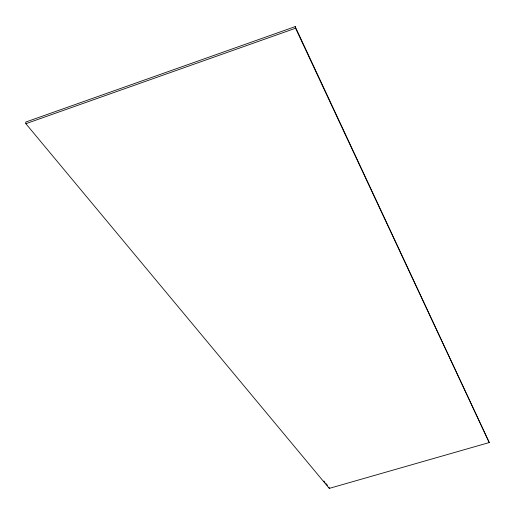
<?xml version="1.0" encoding="UTF-8"?>
<svg xmlns="http://www.w3.org/2000/svg" width="515" height="515" viewBox="0 0 515 515"><rect width="100%" height="100%" fill="white"/><g stroke="black" fill="none" stroke-linecap="round" stroke-linejoin="round"><path stroke-width="0.77" d="M295.198 26.619L25.75 122.055L25.859 123.697L329.291 488.381L489.25 442.546L295.198 26.619L295.565 28.235L489.25 442.546M25.859 123.697L295.565 28.235M323.929 481.062L324.959 482.298M325.989 483.534L327.527 485.394M329.072 487.248L329.291 488.381"/></g></svg>
